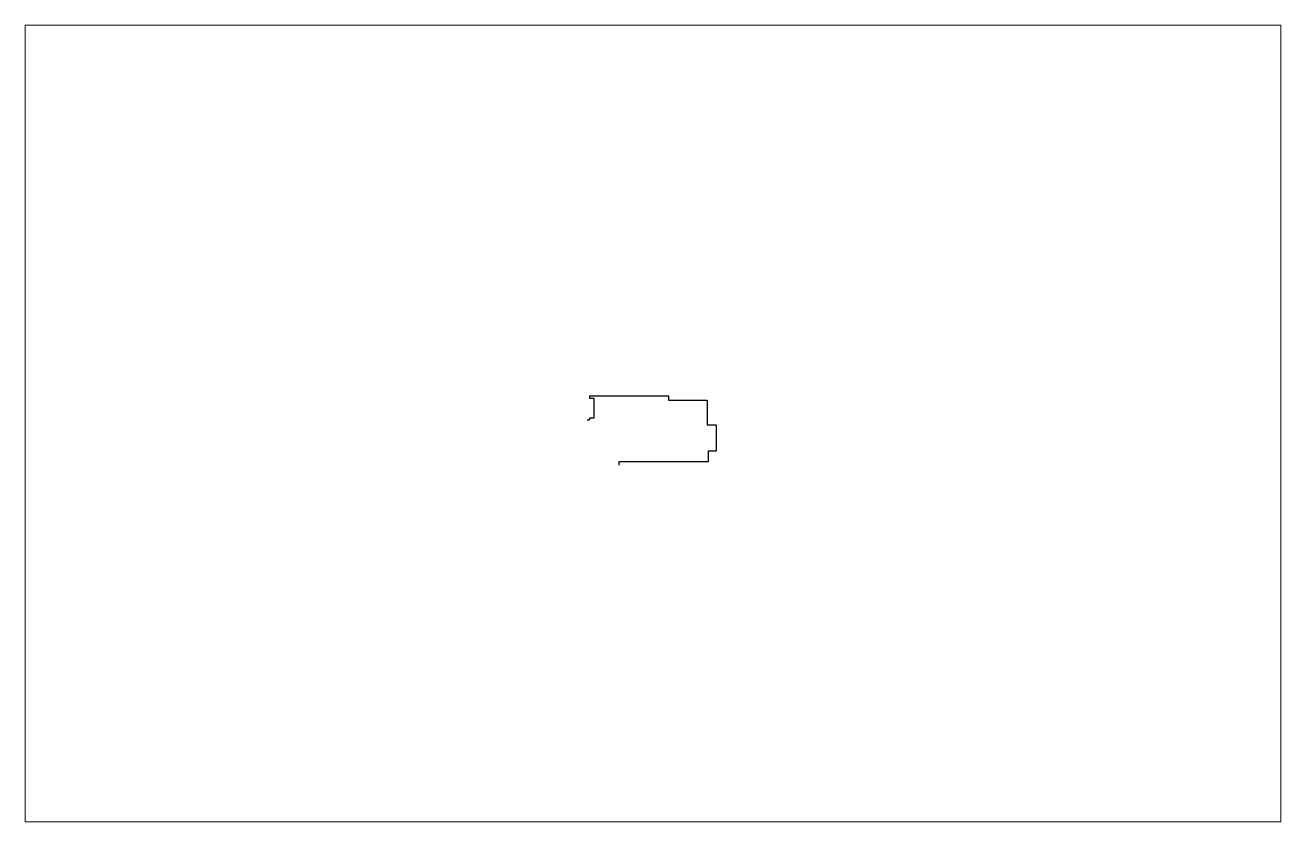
# Paper-space layout 'Sheet1' of a CAD drawing. Header units: centimetres. Extents: x 40 to 364, y 26 to 231.
# The model-space entities are those that its viewports show. They can reach past a viewport. Long polylines and large blocks are cut down to what shows.
import ezdxf

# ---------------------------------------------------------------- set-up
doc = ezdxf.new("R2010")
doc.units = ezdxf.units.CM

msp = doc.modelspace()

# ---------------------------------------------------------------- linework, layer by layer
for p, q in [((1037.6, 168.8), (1240.6, 168.8)), ((1240.6, 168.8), (1240.6, 157.8)), ((1049.1, 112.3), (1049.1, 161.8)), ((1240.6, 157.8), (1340.6, 157.8)), ((1340.6, 157.8), (1340.6, 93.8)), ((1035.1, 106.3), (1031.1, 106.3)), ((1038.1, 107.3), (1035.1, 107.3)), ((1035.1, 107.3), (1035.1, 106.3)), ((1038.1, 107.3), (1038.1, 112.3)), ((1038.1, 112.3), (1049.1, 112.3)), ((1364.1, 26.3), (1343.1, 26.3)), ((1343.1, 26.3), (1343.1, -1.2)), ((1343.1, -1.2), (1113.1, -1.2)), ((1113.1, -1.2), (1113.1, -10.2))]:
    msp.add_line(p, q)
for points in [[(1049.1, 161.8), (1037.6, 161.8), (1037.6, 168.8)], [(1340.6, 93.8), (1364.1, 93.8)], [(1364.1, 93.8), (1364.1, 26.3)]]:
    msp.add_lwpolyline(points)

psp = doc.layouts.new('Sheet1')

# ---------------------------------------------------------------- viewports
at = {"layer": '0'}
psp.add_viewport(center=(202.5, 128.5), size=(324, 205.6), view_center_point=(1200.85, 97.52), view_height=2056, dxfattribs=at)

doc.saveas('drawing.dxf')
